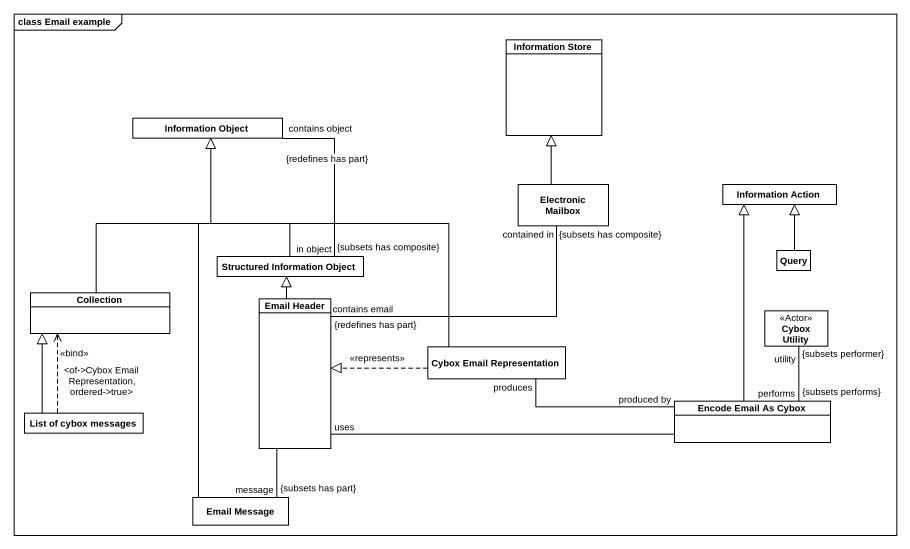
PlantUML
@startuml
mainframe class Email example
hide circle
hide empty members
class "Information Store" as Information_Store
class "Information Object" as Information_Object
class "Electronic Mailbox" as Electronic_Mailbox
class "Information Action" as Information_Action
class "Structured Information Object" as Structured_Information
class Query
class Collection
class "Email Header" as Email_Header
class "Cybox Email Representation" as Cybox_Email_Representation
class "Cybox Utility" as Cybox_Utility <<Actor>>
class "List of cybox messages" as List_of_cybox_messages
class "Encode Email As Cybox" as Encode_Email_As_Cybox
class "Email Message" as Email_Message
Electronic_Mailbox -up-|> Information_Store
Electronic_Mailbox "contained in\n{subsets has composite}" -- "contains email\n{redefines has part}" Email_Header
Structured_Information "{subsets has composite}\nin object" -up- "contains object\n{redefines has part}" Information_Object
Structured_Information -up-|> Information_Object
Query -up-|> Information_Action
Collection -up-|> Information_Object
Email_Header -up-|> Structured_Information
Email_Header -- "message\n{subsets has part}" Email_Message
Cybox_Email_Representation -up-|> Information_Object
Cybox_Email_Representation .left.|> Email_Header : <<represents>>
List_of_cybox_messages .up.> Collection : <<bind>>\n<of->Cybox Email Representation, ordered->true>
List_of_cybox_messages -up-|> Collection
Encode_Email_As_Cybox -up-|> Information_Action
Encode_Email_As_Cybox -left- "uses" Email_Header
Encode_Email_As_Cybox "produced by" -left- "produces" Cybox_Email_Representation
Encode_Email_As_Cybox "{subsets performs}\nperforms" -up- "{subsets performer}\nutility" Cybox_Utility
Email_Message -up-|> Information_Object
@enduml
